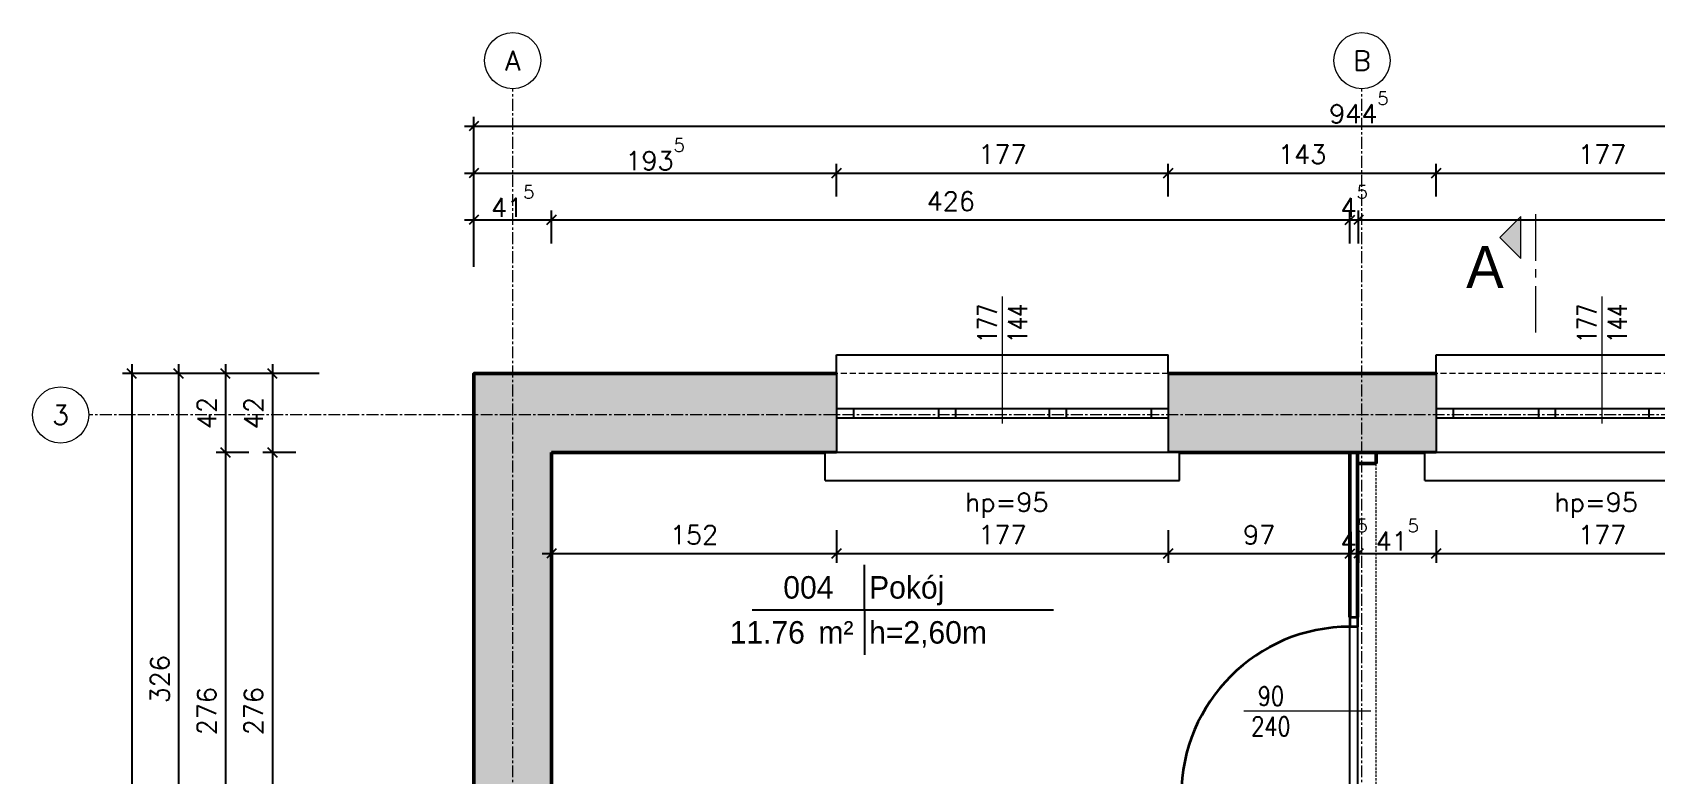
# Model space of a CAD drawing. Header units: centimetres. Extents: x -278 to 5400, y -923 to 511.
# Drawn here: x -278 to 589, y 104 to 500 of the extents above; entities that cross this region are included whole.
import ezdxf
from ezdxf.enums import TextEntityAlignment as Align

# ---------------------------------------------------------------- set-up
doc = ezdxf.new("R2010")
doc.units = ezdxf.units.CM
doc.header["$LTSCALE"] = 0.1
for name, pattern in [('CENTERX2', [101.6, 63.5, -12.7, 12.7, -12.7]), ('HIDDEN', [9.525, 6.35, -3.175]), ('HIDDENX2', [19.05, 12.7, -6.35])]:
    doc.linetypes.add(name, pattern=pattern)
for name, color, linetype, lineweight in [('2DA_DESC', 7, 'Continuous', 9), ('2DA_DIM_5', 7, 'Continuous', 5), ('2DA_DOOR', 7, 'Continuous', 35), ('2DA_HIDDE', 253, 'HIDDEN', 9), ('2DA_OPIS_STOLARKI', 113, 'Continuous', 9), ('2DA_OŚIE', 7, 'Continuous', 0), ('2DA_PARAPET', 153, 'Continuous', 9), ('2DA_POMIESZCZENIA', 7, 'Continuous', 25), ('2DA_WAL_ISTN', 31, 'Continuous', 50), ('2DA_WAL_ISTN_NIEWIDOCZNE', 7, 'HIDDENX2', 9), ('2DA_WIN', 7, 'Continuous', 25), ('CP_DOORON', 253, 'Continuous', 35), ('CP_DOORSILL', 252, 'Continuous', 25), ('CP_TEXTNORM', 7, 'Continuous', 9)]:
    doc.layers.add(name, color=color, linetype=linetype, lineweight=lineweight)
doc.layers.add('2DA_ROOM', color=1, linetype='Continuous', plot=False)
doc.layers.add('_A_AK_hatch_sciany', color=8, linetype='Continuous', lineweight=5, transparency=0.5)
doc.layers.add('CP_UCSSPEC', color=2, linetype='Continuous')
doc.layers.add('CP_WIPEOUT', color=255, linetype='Continuous')
doc.layers.get('CP_UCSSPEC').off()
doc.styles.add('CP_ATTR', font='ROMANS.SHX')
doc.styles.add('CP_ISOTXT', font='cp_isocp.shx')
doc.styles.add('CP_TXT', font='ROMANS.SHX')
doc.dimstyles.new('CP_ADIM_CM_CM_50', dxfattribs={"dimscale": 5, "dimtxt": 3, "dimasz": 1.5, "dimexe": 1.5, "dimexo": 0, "dimgap": 1.5, "dimtad": 1, "dimtxsty": 'CP_TXT', "dimblk": 'OBLIQUE', "dimcen": 2.5, "dimdle": 1.5, "dimadec": 0, "dimazin": 0, "dimtfac": 1, "dimtix": 1, "dimtmove": 2, "dimatfit": 3, "dimfxl": 1, "dimtvp": 1.5, "dimarcsym": 0})

# ---------------------------------------------------------------- blocks, each defined once
blk = doc.blocks.new('cp_ucs2d')
at = {"layer": 'Defpoints'}
blk.add_line((0, 0), (0, 0), dxfattribs=at)
blk.add_point((0, 0), dxfattribs=at)
blk = doc.blocks.new('2arch_d257a240000abn_z5rtxxo')
blk.add_wipeout([(-88.5, 52), (-88.5, 42), (-88.5, 42), (-88.5, 23.5), (-88.5, 23.5), (-88.5, 18.5), (-88.5, 0), (-94.5, 0), (-94.5, -15), (94.5, -15), (94.5, 0), (88.5, 0), (88.5, 18.5), (88.5, 23.5), (88.5, 23.5), (88.5, 42), (88.5, 42), (88.5, 52)]).dxf.layer = 'CP_WIPEOUT'
for p, q in [((-88.5, 42), (-88.5, 52)), ((-88.5, 52), (88.5, 52)), ((88.5, 42), (88.5, 52)), ((-88.5, 42), (-88.5, 23.5)), ((-88.5, 42), (-88.5, 42)), ((88.5, 42), (88.5, 42)), ((88.5, 42), (88.5, 23.5)), ((-88.5, 23.5), (88.5, 23.5)), ((-88.5, 23.5), (-88.5, 18.5)), ((-88.5, 18.5), (88.5, 18.5)), ((-88.5, 18.5), (-88.5, 0)), ((-79.5, 23.5), (-79.5, 18.5)), ((-34, 23.5), (-34, 18.5)), ((-25, 23.5), (-25, 18.5)), ((25, 23.5), (25, 18.5)), ((34, 23.5), (34, 18.5)), ((79.5, 23.5), (79.5, 18.5)), ((88.5, 23.5), (88.5, 18.5)), ((88.5, 18.5), (88.5, 0)), ((-94.5, 0), (-88.5, 0)), ((-94.5, -15), (-94.5, 0)), ((94.5, 0), (88.5, 0)), ((94.5, -15), (94.5, 0)), ((-94.5, -15), (94.5, -15))]:
    blk.add_line(p, q)
at = {"layer": '2DA_HIDDE', "ltscale": 5}
for p, q in [((88.5, 42), (-88.5, 42)), ((-88.5, 0), (88.5, 0))]:
    blk.add_line(p, q, dxfattribs=at)
at = {"layer": 'CP_UCSSPEC'}
blk.add_blockref('cp_ucs2d', (0, 21), dxfattribs=at)
at = {"linetype": 'ByBlock', "style": 'CP_ATTR', "flags": 9}
for tag, p in [('PRICE', (0.95, -0.09)), ('WEIGHT', (0.95, -0.09)), ('ARTICLE', (0.95, -0.09)), ('PRODUCER', (0.95, -0.09)), ('GROUP', (0.95, -0.09)), ('OTHER', (0.96, -0.09)), ('CHARACTER', (0.96, -0.09)), ('ORDER-NO', (0.96, -0.09)), ('PRODUCT-TYPE', (0.96, -0.09)), ('NUMBER', (0.96, -0.09)), ('NAME', (0.96, -0.09))]:
    blk.add_attdef(tag, text='', height=0.00005, dxfattribs=at).set_placement(p, align=Align.MIDDLE_LEFT)
blk = doc.blocks.new('2da_aoz01a')
blk.add_line((0, 1.261), (0, -4.388))
at = {"linetype": 'ByBlock', "style": 'CP_ATTR', "width": 0.8, "flags": 8}
blk.add_attdef('HEIGHT', text='', height=0.85, rotation=270, dxfattribs=at).set_placement((-0.68, -3.183), align=Align.MIDDLE)
blk.add_attdef('WIDTH', text='', height=0.85, rotation=270, dxfattribs=at).set_placement((0.668, -3.183), align=Align.MIDDLE_CENTER)
blk = doc.blocks.new('Parch_d090_205a_5p2hzzv')
at = {"layer": 'CP_DOORON'}
blk.add_line((49, -90), (45, -90), dxfattribs=at)
blk.add_wipeout([(-50, 8), (50, 8), (50, -4), (-50, -4)]).dxf.layer = 'CP_WIPEOUT'
for p, q in [((-50, 4), (-45, 4)), ((-50, 4), (-50, 0)), ((-50, 4), (-50, 0)), ((-50, 0), (-45, 0)), ((-45, 4), (-45, 0)), ((45, 4), (50, 4)), ((45, 4), (45, 0)), ((45, 0), (50, 0)), ((50, 4), (50, 0)), ((50, 4), (50, 0))]:
    blk.add_line(p, q)
for p, q in [((45, 0), (45, -90)), ((49, 0), (49, -90))]:
    blk.add_line(p, q, dxfattribs=at)
blk.add_arc((45, 0), 90, 180, 270, dxfattribs=at)
at = {"layer": 'CP_DOORSILL'}
for p, q in [((-50, 4), (-50, 4)), ((-50, 0), (-50, 0)), ((50, 4), (50, 4)), ((50, 0), (50, 0))]:
    blk.add_line(p, q, dxfattribs=at)
at = {"layer": 'CP_UCSSPEC'}
blk.add_blockref('cp_ucs2d', (0, 2), dxfattribs=at)
at = {"linetype": 'ByBlock', "style": 'CP_ATTR', "flags": 9}
for tag in ['OTHER', 'PRICE', 'WEIGHT', 'CHARACTER', 'ORDER-NO', 'PRODUCT-TYPE', 'ARTICLE', 'PRODUCER', 'NUMBER', 'GROUP', 'NAME']:
    blk.add_attdef(tag, text='', height=0.00005, dxfattribs=at).set_placement((-0.2, -0.02), align=Align.MIDDLE_LEFT)
blk = doc.blocks.new('2da_aoz02a')
blk.add_line((0, -1.261), (0, 4.388))
at = {"linetype": 'ByBlock', "style": 'CP_ATTR', "width": 0.8, "flags": 8}
blk.add_attdef('HEIGHT', text='', height=0.85, rotation=270, dxfattribs=at).set_placement((-0.68, 3.183), align=Align.MIDDLE)
at = {"linetype": 'ByBlock', "style": 'CP_ATTR', "width": 0.8}
blk.add_attdef('WIDTH', text='', height=0.85, rotation=270, dxfattribs=at).set_placement((0.668, 3.183), align=Align.MIDDLE_CENTER)
blk = doc.blocks.new('2da_pok06c_6fduy4')
for p, q in [((0, 0), (0, 2)), ((-5, 0), (8.4, 0)), ((0, 0), (0, -0.5)), ((0, -0.5), (0, -2))]:
    blk.add_line(p, q)
at = {"linetype": 'ByBlock', "style": 'CP_ISOTXT'}
blk.add_attdef('NR', text='', height=1, dxfattribs=at).set_placement((-2.5, 1), align=Align.MIDDLE_CENTER)
blk.add_attdef('NAME', (0.2, 0.5), '', height=1, dxfattribs=at)
at = {"style": 'CP_ISOTXT', "flags": 1}
for tag, p in [('FLOOR_MAT', (-0.97, 0.229)), ('UNIT_AIR_IN', (-0.968, 0.395)), ('MAX_USERS', (-0.966, 0.186)), ('HEATING', (-0.947, 0.289)), ('AIR_IN', (-0.923, 0.346)), ('UNIT_HEATING', (-0.908, 0.46)), ('HEIGHT', (-0.697, 0.297)), ('AIR_OUT', (-0.672, 0.349)), ('TEMP', (-0.612, 0.229)), ('UNIT_AIR_OUT', (-0.607, 0.397)), ('UNIT_MAX_USERS', (-0.58, 0.188)), ('UNIT_LUX', (-0.568, 0.431)), ('UNIT_HEIGHT', (-0.522, 0.455)), ('LUX', (-0.45, 0.3)), ('UNIT_TEMP', (-0.431, 0.229))]:
    blk.add_attdef(tag, p, '', height=0.025, dxfattribs=at)
at = {"linetype": 'ByBlock', "style": 'CP_ISOTXT'}
blk.add_attdef('AREA', text='', height=1, dxfattribs=at).set_placement((-2.655, -1.5), align=Align.RIGHT)
blk.add_attdef('UNIT_AREA', text='', height=1, dxfattribs=at).set_placement((-2.053, -1), align=Align.MIDDLE_LEFT)
for tag, p in [('TEXT02', (0.2, -0.5)), ('TEXT06', (0.2, -0.5)), ('0', (0.7, -0.5))]:
    blk.add_attdef(tag, text='', height=1, dxfattribs=at).set_placement(p, align=Align.TOP_LEFT)
blk = doc.blocks.new('_Oblique')
at = {"color": 0, "linetype": 'ByBlock', "lineweight": -2}
blk.add_line((-0.5, -0.5), (0.5, 0.5), dxfattribs=at)
blk = doc.blocks.new('*D257')
at = {"layer": '2DA_DIM_5', "color": 0, "lineweight": -2}
for p, q in [((-42.5, 425), (-42.5, 455)), ((902, 425), (902, 455)), ((-47.5, 450), (907, 450))]:
    blk.add_line(p, q, dxfattribs=at)
at = {"layer": 'Defpoints', "color": 0}
for p in [(902, 450), (-42.5, 425), (902, 425)]:
    blk.add_point(p, dxfattribs=at)
at = {"layer": '2DA_DIM_5', "color": 0, "lineweight": -2, "xscale": 5, "yscale": 5, "zscale": 5, "rotation": 180}
blk.add_blockref('_Oblique', (-42.5, 450), dxfattribs=at)
at = {"layer": '2DA_DIM_5', "color": 0, "lineweight": -2, "xscale": 5, "yscale": 5, "zscale": 5}
blk.add_blockref('_Oblique', (902, 450), dxfattribs=at)
at = {"layer": '2DA_DIM_5', "color": 0, "insert": (429.75, 460), "char_height": 10, "attachment_point": 5, "style": 'CP_TXT'}
blk.add_mtext('944{\\A1;{\\H0.7x;\\S5^ ;}}', dxfattribs=at)
blk = doc.blocks.new('*D258')
at = {"layer": '2DA_DIM_5', "color": 0, "lineweight": -2}
for p, q in [((-47.5, 425), (156, 425)), ((-42.5, 400), (-42.5, 430)), ((151, 412.5), (151, 430))]:
    blk.add_line(p, q, dxfattribs=at)
at = {"layer": 'Defpoints', "color": 0}
for p in [(151, 425), (151, 412.5), (-42.5, 400)]:
    blk.add_point(p, dxfattribs=at)
at = {"layer": '2DA_DIM_5', "color": 0, "lineweight": -2, "xscale": 5, "yscale": 5, "zscale": 5, "rotation": 180}
blk.add_blockref('_Oblique', (-42.5, 425), dxfattribs=at)
at = {"layer": '2DA_DIM_5', "color": 0, "lineweight": -2, "xscale": 5, "yscale": 5, "zscale": 5}
blk.add_blockref('_Oblique', (151, 425), dxfattribs=at)
at = {"layer": '2DA_DIM_5', "color": 0, "insert": (54.25, 435), "char_height": 10, "attachment_point": 5, "style": 'CP_TXT'}
blk.add_mtext('193{\\A1;{\\H0.7x;\\S5^ ;}}', dxfattribs=at)
blk = doc.blocks.new('*D259')
at = {"layer": '2DA_DIM_5', "color": 0, "lineweight": -2}
for p, q in [((146, 425), (333, 425)), ((151, 412.5), (151, 430)), ((328, 412.5), (328, 430))]:
    blk.add_line(p, q, dxfattribs=at)
at = {"layer": 'Defpoints', "color": 0}
for p in [(328, 425), (151, 412.5), (328, 412.5)]:
    blk.add_point(p, dxfattribs=at)
at = {"layer": '2DA_DIM_5', "color": 0, "lineweight": -2, "xscale": 5, "yscale": 5, "zscale": 5, "rotation": 180}
blk.add_blockref('_Oblique', (151, 425), dxfattribs=at)
at = {"layer": '2DA_DIM_5', "color": 0, "lineweight": -2, "xscale": 5, "yscale": 5, "zscale": 5}
blk.add_blockref('_Oblique', (328, 425), dxfattribs=at)
at = {"layer": '2DA_DIM_5', "color": 0, "insert": (239.5, 435), "char_height": 10, "attachment_point": 5, "style": 'CP_TXT'}
blk.add_mtext('177', dxfattribs=at)
blk = doc.blocks.new('*D260')
at = {"layer": '2DA_DIM_5', "color": 0, "lineweight": -2}
for p, q in [((323, 425), (476, 425)), ((328, 412.5), (328, 430)), ((471, 412.5), (471, 430))]:
    blk.add_line(p, q, dxfattribs=at)
at = {"layer": 'Defpoints', "color": 0}
for p in [(471, 425), (328, 412.5), (471, 412.5)]:
    blk.add_point(p, dxfattribs=at)
at = {"layer": '2DA_DIM_5', "color": 0, "lineweight": -2, "xscale": 5, "yscale": 5, "zscale": 5, "rotation": 180}
blk.add_blockref('_Oblique', (328, 425), dxfattribs=at)
at = {"layer": '2DA_DIM_5', "color": 0, "lineweight": -2, "xscale": 5, "yscale": 5, "zscale": 5}
blk.add_blockref('_Oblique', (471, 425), dxfattribs=at)
at = {"layer": '2DA_DIM_5', "color": 0, "insert": (399.5, 435), "char_height": 10, "attachment_point": 5, "style": 'CP_TXT'}
blk.add_mtext('143', dxfattribs=at)
blk = doc.blocks.new('*D261')
at = {"layer": '2DA_DIM_5', "color": 0, "lineweight": -2}
for p, q in [((466, 425), (653, 425)), ((471, 412.5), (471, 430)), ((648, 412.5), (648, 430))]:
    blk.add_line(p, q, dxfattribs=at)
at = {"layer": 'Defpoints', "color": 0}
for p in [(648, 425), (471, 412.5), (648, 412.5)]:
    blk.add_point(p, dxfattribs=at)
at = {"layer": '2DA_DIM_5', "color": 0, "lineweight": -2, "xscale": 5, "yscale": 5, "zscale": 5, "rotation": 180}
blk.add_blockref('_Oblique', (471, 425), dxfattribs=at)
at = {"layer": '2DA_DIM_5', "color": 0, "lineweight": -2, "xscale": 5, "yscale": 5, "zscale": 5}
blk.add_blockref('_Oblique', (648, 425), dxfattribs=at)
at = {"layer": '2DA_DIM_5', "color": 0, "insert": (559.5, 435), "char_height": 10, "attachment_point": 5, "style": 'CP_TXT'}
blk.add_mtext('177', dxfattribs=at)
blk = doc.blocks.new('*D263')
at = {"layer": '2DA_DIM_5', "color": 0, "lineweight": -2}
for p, q in [((-47.5, 400), (4, 400)), ((-42.5, 375), (-42.5, 405)), ((-1, 387.5), (-1, 405))]:
    blk.add_line(p, q, dxfattribs=at)
at = {"layer": 'Defpoints', "color": 0}
for p in [(-1, 400), (-1, 387.5), (-42.5, 375)]:
    blk.add_point(p, dxfattribs=at)
at = {"layer": '2DA_DIM_5', "color": 0, "lineweight": -2, "xscale": 5, "yscale": 5, "zscale": 5, "rotation": 180}
blk.add_blockref('_Oblique', (-42.5, 400), dxfattribs=at)
at = {"layer": '2DA_DIM_5', "color": 0, "lineweight": -2, "xscale": 5, "yscale": 5, "zscale": 5}
blk.add_blockref('_Oblique', (-1, 400), dxfattribs=at)
at = {"layer": '2DA_DIM_5', "color": 0, "insert": (-21.75, 410), "char_height": 10, "attachment_point": 5, "style": 'CP_TXT'}
blk.add_mtext('41{\\A1;{\\H0.7x;\\S5^ ;}}', dxfattribs=at)
blk = doc.blocks.new('*D264')
at = {"layer": '2DA_DIM_5', "color": 0, "lineweight": -2}
for p, q in [((-6, 400), (430, 400)), ((-1, 387.5), (-1, 405)), ((425, 387.5), (425, 405))]:
    blk.add_line(p, q, dxfattribs=at)
at = {"layer": 'Defpoints', "color": 0}
for p in [(425, 400), (-1, 387.5), (425, 387.5)]:
    blk.add_point(p, dxfattribs=at)
at = {"layer": '2DA_DIM_5', "color": 0, "lineweight": -2, "xscale": 5, "yscale": 5, "zscale": 5, "rotation": 180}
blk.add_blockref('_Oblique', (-1, 400), dxfattribs=at)
at = {"layer": '2DA_DIM_5', "color": 0, "lineweight": -2, "xscale": 5, "yscale": 5, "zscale": 5}
blk.add_blockref('_Oblique', (425, 400), dxfattribs=at)
at = {"layer": '2DA_DIM_5', "color": 0, "insert": (212, 410), "char_height": 10, "attachment_point": 5, "style": 'CP_TXT'}
blk.add_mtext('426', dxfattribs=at)
blk = doc.blocks.new('*D265')
at = {"layer": '2DA_DIM_5', "color": 0, "lineweight": -2}
for p, q in [((420, 400), (434.5, 400)), ((425, 387.5), (425, 405)), ((429.5, 387.5), (429.5, 405))]:
    blk.add_line(p, q, dxfattribs=at)
at = {"layer": 'Defpoints', "color": 0}
for p in [(429.5, 400), (425, 387.5), (429.5, 387.5)]:
    blk.add_point(p, dxfattribs=at)
at = {"layer": '2DA_DIM_5', "color": 0, "lineweight": -2, "xscale": 5, "yscale": 5, "zscale": 5}
blk.add_blockref('_Oblique', (425, 400), dxfattribs=at)
at = {"layer": '2DA_DIM_5', "color": 0, "lineweight": -2, "xscale": 5, "yscale": 5, "zscale": 5, "rotation": 180}
blk.add_blockref('_Oblique', (429.5, 400), dxfattribs=at)
at = {"layer": '2DA_DIM_5', "color": 0, "insert": (427.25, 410), "char_height": 10, "attachment_point": 5, "style": 'CP_TXT'}
blk.add_mtext('4{\\A1;{\\H0.7x;\\S5^ ;}}', dxfattribs=at)
blk = doc.blocks.new('*D266')
at = {"layer": '2DA_DIM_5', "color": 0, "lineweight": -2}
for p, q in [((424.5, 400), (865, 400)), ((429.5, 387.5), (429.5, 405)), ((860, 387.5), (860, 405))]:
    blk.add_line(p, q, dxfattribs=at)
at = {"layer": 'Defpoints', "color": 0}
for p in [(860, 400), (429.5, 387.5), (860, 387.5)]:
    blk.add_point(p, dxfattribs=at)
at = {"layer": '2DA_DIM_5', "color": 0, "lineweight": -2, "xscale": 5, "yscale": 5, "zscale": 5, "rotation": 180}
blk.add_blockref('_Oblique', (429.5, 400), dxfattribs=at)
at = {"layer": '2DA_DIM_5', "color": 0, "lineweight": -2, "xscale": 5, "yscale": 5, "zscale": 5}
blk.add_blockref('_Oblique', (860, 400), dxfattribs=at)
at = {"layer": '2DA_DIM_5', "color": 0, "insert": (644.75, 410), "char_height": 10, "attachment_point": 5, "style": 'CP_TXT'}
blk.add_mtext('430{\\A1;{\\H0.7x;\\S5^ ;}}', dxfattribs=at)
blk = doc.blocks.new('*D268')
at = {"layer": '2DA_DIM_5', "color": 0, "lineweight": -2}
for p, q in [((-1, 247), (-1, 217)), ((151, 234.5), (151, 217)), ((-6, 222), (156, 222))]:
    blk.add_line(p, q, dxfattribs=at)
at = {"layer": 'Defpoints', "color": 0}
for p in [(-1, 247), (151, 234.5), (151, 222)]:
    blk.add_point(p, dxfattribs=at)
at = {"layer": '2DA_DIM_5', "color": 0, "lineweight": -2, "xscale": 5, "yscale": 5, "zscale": 5, "rotation": 180}
blk.add_blockref('_Oblique', (-1, 222), dxfattribs=at)
at = {"layer": '2DA_DIM_5', "color": 0, "lineweight": -2, "xscale": 5, "yscale": 5, "zscale": 5}
blk.add_blockref('_Oblique', (151, 222), dxfattribs=at)
at = {"layer": '2DA_DIM_5', "color": 0, "insert": (75, 232), "char_height": 10, "attachment_point": 5, "style": 'CP_TXT'}
blk.add_mtext('152', dxfattribs=at)
blk = doc.blocks.new('*D269')
at = {"layer": '2DA_DIM_5', "color": 0, "lineweight": -2}
for p, q in [((151, 234.5), (151, 217)), ((328, 234.5), (328, 217)), ((146, 222), (333, 222))]:
    blk.add_line(p, q, dxfattribs=at)
at = {"layer": 'Defpoints', "color": 0}
for p in [(151, 234.5), (328, 234.5), (328, 222)]:
    blk.add_point(p, dxfattribs=at)
at = {"layer": '2DA_DIM_5', "color": 0, "lineweight": -2, "xscale": 5, "yscale": 5, "zscale": 5, "rotation": 180}
blk.add_blockref('_Oblique', (151, 222), dxfattribs=at)
at = {"layer": '2DA_DIM_5', "color": 0, "lineweight": -2, "xscale": 5, "yscale": 5, "zscale": 5}
blk.add_blockref('_Oblique', (328, 222), dxfattribs=at)
at = {"layer": '2DA_DIM_5', "color": 0, "insert": (239.5, 232), "char_height": 10, "attachment_point": 5, "style": 'CP_TXT'}
blk.add_mtext('177', dxfattribs=at)
blk = doc.blocks.new('*D270')
at = {"layer": '2DA_DIM_5', "color": 0, "lineweight": -2}
for p, q in [((328, 234.5), (328, 217)), ((425, 234.5), (425, 217)), ((323, 222), (430, 222))]:
    blk.add_line(p, q, dxfattribs=at)
at = {"layer": 'Defpoints', "color": 0}
for p in [(328, 234.5), (425, 234.5), (425, 222)]:
    blk.add_point(p, dxfattribs=at)
at = {"layer": '2DA_DIM_5', "color": 0, "lineweight": -2, "xscale": 5, "yscale": 5, "zscale": 5, "rotation": 180}
blk.add_blockref('_Oblique', (328, 222), dxfattribs=at)
at = {"layer": '2DA_DIM_5', "color": 0, "lineweight": -2, "xscale": 5, "yscale": 5, "zscale": 5}
blk.add_blockref('_Oblique', (425, 222), dxfattribs=at)
at = {"layer": '2DA_DIM_5', "color": 0, "insert": (376.5, 232), "char_height": 10, "attachment_point": 5, "style": 'CP_TXT'}
blk.add_mtext('97', dxfattribs=at)
blk = doc.blocks.new('*D271')
at = {"layer": '2DA_DIM_5', "color": 0, "lineweight": -2}
for p, q in [((425, 234.5), (425, 217)), ((429.5, 234.5), (429.5, 217)), ((420, 222), (434.5, 222))]:
    blk.add_line(p, q, dxfattribs=at)
at = {"layer": 'Defpoints', "color": 0}
for p in [(425, 234.5), (429.5, 234.5), (429.5, 222)]:
    blk.add_point(p, dxfattribs=at)
at = {"layer": '2DA_DIM_5', "color": 0, "lineweight": -2, "xscale": 5, "yscale": 5, "zscale": 5}
blk.add_blockref('_Oblique', (425, 222), dxfattribs=at)
at = {"layer": '2DA_DIM_5', "color": 0, "lineweight": -2, "xscale": 5, "yscale": 5, "zscale": 5, "rotation": 180}
blk.add_blockref('_Oblique', (429.5, 222), dxfattribs=at)
at = {"layer": '2DA_DIM_5', "color": 0, "insert": (427.25, 232), "char_height": 10, "attachment_point": 5, "style": 'CP_TXT'}
blk.add_mtext('4{\\A1;{\\H0.7x;\\S5^ ;}}', dxfattribs=at)
blk = doc.blocks.new('*D272')
at = {"layer": '2DA_DIM_5', "color": 0, "lineweight": -2}
for p, q in [((429.5, 234.5), (429.5, 217)), ((471, 234.5), (471, 217)), ((424.5, 222), (476, 222))]:
    blk.add_line(p, q, dxfattribs=at)
at = {"layer": 'Defpoints', "color": 0}
for p in [(429.5, 234.5), (471, 234.5), (471, 222)]:
    blk.add_point(p, dxfattribs=at)
at = {"layer": '2DA_DIM_5', "color": 0, "lineweight": -2, "xscale": 5, "yscale": 5, "zscale": 5, "rotation": 180}
blk.add_blockref('_Oblique', (429.5, 222), dxfattribs=at)
at = {"layer": '2DA_DIM_5', "color": 0, "lineweight": -2, "xscale": 5, "yscale": 5, "zscale": 5}
blk.add_blockref('_Oblique', (471, 222), dxfattribs=at)
at = {"layer": '2DA_DIM_5', "color": 0, "insert": (450.25, 232), "char_height": 10, "attachment_point": 5, "style": 'CP_TXT'}
blk.add_mtext('41{\\A1;{\\H0.7x;\\S5^ ;}}', dxfattribs=at)
blk = doc.blocks.new('*D273')
at = {"layer": '2DA_DIM_5', "color": 0, "lineweight": -2}
for p, q in [((471, 234.5), (471, 217)), ((648, 234.5), (648, 217)), ((466, 222), (653, 222))]:
    blk.add_line(p, q, dxfattribs=at)
at = {"layer": 'Defpoints', "color": 0}
for p in [(471, 234.5), (648, 234.5), (648, 222)]:
    blk.add_point(p, dxfattribs=at)
at = {"layer": '2DA_DIM_5', "color": 0, "lineweight": -2, "xscale": 5, "yscale": 5, "zscale": 5, "rotation": 180}
blk.add_blockref('_Oblique', (471, 222), dxfattribs=at)
at = {"layer": '2DA_DIM_5', "color": 0, "lineweight": -2, "xscale": 5, "yscale": 5, "zscale": 5}
blk.add_blockref('_Oblique', (648, 222), dxfattribs=at)
at = {"layer": '2DA_DIM_5', "color": 0, "insert": (559.5, 232), "char_height": 10, "attachment_point": 5, "style": 'CP_TXT'}
blk.add_mtext('177', dxfattribs=at)
blk = doc.blocks.new('*D282')
at = {"layer": '2DA_DIM_5', "color": 0, "lineweight": -2}
for p, q in [((-225, 323), (-225, -341)), ((-200, 318), (-230, 318)), ((-200, -336), (-230, -336))]:
    blk.add_line(p, q, dxfattribs=at)
at = {"layer": 'Defpoints', "color": 0}
for p in [(-200, 318), (-225, -336), (-200, -336)]:
    blk.add_point(p, dxfattribs=at)
at = {"layer": '2DA_DIM_5', "color": 0, "lineweight": -2, "xscale": 5, "yscale": 5, "zscale": 5}
for p, rotation in [((-225, 318), 90), ((-225, -336), 270)]:
    blk.add_blockref('_Oblique', p, dxfattribs=dict(at, rotation=rotation))
at = {"layer": '2DA_DIM_5', "color": 0, "insert": (-235, -9), "char_height": 10, "attachment_point": 5, "rotation": 90, "style": 'CP_TXT'}
blk.add_mtext('654', dxfattribs=at)
blk = doc.blocks.new('*D283')
at = {"layer": '2DA_DIM_5', "color": 0, "lineweight": -2}
for p, q in [((-200, 323), (-200, -13.05)), ((-175, 318), (-205, 318)), ((-187.5, -8.05), (-205, -8.05))]:
    blk.add_line(p, q, dxfattribs=at)
at = {"layer": 'Defpoints', "color": 0}
for p in [(-175, 318), (-200, -8.05), (-187.5, -8.05)]:
    blk.add_point(p, dxfattribs=at)
at = {"layer": '2DA_DIM_5', "color": 0, "lineweight": -2, "xscale": 5, "yscale": 5, "zscale": 5}
for p, rotation in [((-200, 318), 90), ((-200, -8.05), 270)]:
    blk.add_blockref('_Oblique', p, dxfattribs=dict(at, rotation=rotation))
at = {"layer": '2DA_DIM_5', "color": 0, "insert": (-210, 154.975), "char_height": 10, "attachment_point": 5, "rotation": 90, "style": 'CP_TXT'}
blk.add_mtext('326', dxfattribs=at)
blk = doc.blocks.new('*D286')
at = {"layer": '2DA_DIM_5', "color": 0, "lineweight": -2}
for p, q in [((-175, 323), (-175, 271)), ((-150, 318), (-180, 318)), ((-162.5, 276), (-180, 276))]:
    blk.add_line(p, q, dxfattribs=at)
at = {"layer": 'Defpoints', "color": 0}
for p in [(-150, 318), (-175, 276), (-162.5, 276)]:
    blk.add_point(p, dxfattribs=at)
at = {"layer": '2DA_DIM_5', "color": 0, "lineweight": -2, "xscale": 5, "yscale": 5, "zscale": 5}
for p, rotation in [((-175, 318), 90), ((-175, 276), 270)]:
    blk.add_blockref('_Oblique', p, dxfattribs=dict(at, rotation=rotation))
at = {"layer": '2DA_DIM_5', "color": 0, "insert": (-185, 297), "char_height": 10, "attachment_point": 5, "rotation": 90, "style": 'CP_TXT'}
blk.add_mtext('42', dxfattribs=at)
blk = doc.blocks.new('*D287')
at = {"layer": '2DA_DIM_5', "color": 0, "lineweight": -2}
for p, q in [((-175, 281), (-175, -5)), ((-162.5, 276), (-180, 276)), ((-162.5, 0), (-180, 0))]:
    blk.add_line(p, q, dxfattribs=at)
at = {"layer": 'Defpoints', "color": 0}
for p in [(-162.5, 276), (-175, 0), (-162.5, 0)]:
    blk.add_point(p, dxfattribs=at)
at = {"layer": '2DA_DIM_5', "color": 0, "lineweight": -2, "xscale": 5, "yscale": 5, "zscale": 5}
for p, rotation in [((-175, 276), 90), ((-175, 0), 270)]:
    blk.add_blockref('_Oblique', p, dxfattribs=dict(at, rotation=rotation))
at = {"layer": '2DA_DIM_5', "color": 0, "insert": (-185, 138), "char_height": 10, "attachment_point": 5, "rotation": 90, "style": 'CP_TXT'}
blk.add_mtext('276', dxfattribs=at)
blk = doc.blocks.new('*D291')
at = {"layer": '2DA_DIM_5', "color": 0, "lineweight": -2}
for p, q in [((-150, 323), (-150, 271)), ((-125, 318), (-155, 318)), ((-137.5, 276), (-155, 276))]:
    blk.add_line(p, q, dxfattribs=at)
at = {"layer": 'Defpoints', "color": 0}
for p in [(-125, 318), (-150, 276), (-137.5, 276)]:
    blk.add_point(p, dxfattribs=at)
at = {"layer": '2DA_DIM_5', "color": 0, "lineweight": -2, "xscale": 5, "yscale": 5, "zscale": 5}
for p, rotation in [((-150, 318), 90), ((-150, 276), 270)]:
    blk.add_blockref('_Oblique', p, dxfattribs=dict(at, rotation=rotation))
at = {"layer": '2DA_DIM_5', "color": 0, "insert": (-160, 297), "char_height": 10, "attachment_point": 5, "rotation": 90, "style": 'CP_TXT'}
blk.add_mtext('42', dxfattribs=at)
blk = doc.blocks.new('*D292')
at = {"layer": '2DA_DIM_5', "color": 0, "lineweight": -2}
for p, q in [((-150, 281), (-150, -5)), ((-137.5, 276), (-155, 276)), ((-137.5, 0), (-155, 0))]:
    blk.add_line(p, q, dxfattribs=at)
at = {"layer": 'Defpoints', "color": 0}
for p in [(-137.5, 276), (-150, 0), (-137.5, 0)]:
    blk.add_point(p, dxfattribs=at)
at = {"layer": '2DA_DIM_5', "color": 0, "lineweight": -2, "xscale": 5, "yscale": 5, "zscale": 5}
for p, rotation in [((-150, 276), 90), ((-150, 0), 270)]:
    blk.add_blockref('_Oblique', p, dxfattribs=dict(at, rotation=rotation))
at = {"layer": '2DA_DIM_5', "color": 0, "insert": (-160, 138), "char_height": 10, "attachment_point": 5, "rotation": 90, "style": 'CP_TXT'}
blk.add_mtext('276', dxfattribs=at)
blk = doc.blocks.new('CPHS_200')
blk.add_circle((0, 0), 1)
at = {"style": 'CP_ATTR', "flags": 12}
blk.add_attdef('VAL', text='', height=0.7, dxfattribs=at).set_placement((0, 0), align=Align.MIDDLE)
at = {"linetype": 'ByBlock', "style": 'CP_ATTR', "flags": 9}
for tag, p in [('NAME', (-0.092, -0.018)), ('GROUP', (-0.092, -0.018)), ('NUMBER', (-0.092, -0.019)), ('PRODUCER', (-0.092, -0.018)), ('ARTICLE', (-0.092, -0.018)), ('CHARACTER', (-0.092, -0.018)), ('PN', (-0.092, -0.018)), ('TEMPERATURE', (-0.092, -0.018)), ('FLOW', (-0.092, -0.018)), ('VOLTAGE', (-0.092, -0.019)), ('WEIGHT', (-0.092, -0.018)), ('OTHER', (-0.092, -0.018)), ('PRODUCT-TYPE', (-0.092, -0.019)), ('ORDER-NO', (-0.092, -0.019)), ('POWER', (-0.092, -0.019)), ('DN', (-0.091, -0.019))]:
    blk.add_attdef(tag, text='', height=0.00005, dxfattribs=at).set_placement(p, align=Align.MIDDLE_LEFT)
blk = doc.blocks.new('2dcpar_pr_13_z5')
blk.add_hatch(color=256).paths.add_polyline_path([(-1.75, 0.35), (-2.25, 0.85), (-2.75, 0.35)])
for p, q in [((-2.25, 0.85), (-2.75, 0.35)), ((-2.25, 0.85), (-1.75, 0.35)), ((-2.8, 0), (-1.7, 0)), ((-1.75, 0.35), (-2.75, 0.35)), ((-1.5, 0), (-1.3, 0)), ((-1.1, 0), (0, 0))]:
    blk.add_line(p, q)
at = {"layer": 'CP_TEXTNORM', "linetype": 'ByBlock', "style": 'CP_ISOTXT', "flags": 8}
blk.add_attdef('SECT_MARK1', text='', height=1, dxfattribs=at).set_placement((-2.25, 1.2), align=Align.BOTTOM_CENTER)
blk = doc.blocks.new('A$C6728AE7A')
at = {"layer": '2DA_OŚIE', "linetype": 'CENTERX2'}
for p, q in [((-21.75, -893), (-21.75, 470)), ((431.4, -893), (431.4, 470)), ((1014, 296), (-248, 296))]:
    blk.add_line(p, q, dxfattribs=at)
at = {"layer": '2DA_DESC'}
ref = blk.add_blockref('2dcpar_pr_13_z5', (524, 340), dxfattribs=dict(at, xscale=-22.5, yscale=22.5, zscale=22.5, rotation=90))
ref.add_attrib('SECT_MARK1', 'A', dxfattribs={"layer": 'CP_TEXTNORM', "linetype": 'ByBlock', "height": 22.5, "style": 'CP_ISOTXT', "flags": 8}).set_placement((497, 356.88), align=Align.BOTTOM_CENTER)
at = {"layer": '2DA_OŚIE', "xscale": 15, "yscale": 15, "zscale": 15}
for p, values in [((-21.75, 485), {'VAL': 'A'}), ((431.4, 485), {'VAL': 'B'}), ((-263, 296), {'VAL': '3'})]:
    blk.add_blockref('CPHS_200', p, dxfattribs=at).add_auto_attribs(values)

msp = doc.modelspace()

# ---------------------------------------------------------------- hatches: boundary and pattern name
at = {"layer": '_A_AK_hatch_sciany'}
h = msp.add_hatch(color=256, dxfattribs=at)
h.paths.add_polyline_path([(291.5, -144), (301, -144), (301, -42), (301, -18), (301, -14), (301, -9.5), (301, 0), (180.5, 0), (180.5, -14.5), (180.5, -28.5), (166.5, -28.5), (166.5, -14.5), (166.5, 0), (154.5, 0), (154.5, -14.5), (154.5, -28.5), (140.5, -28.5), (140.5, -14.5), (140.5, 0), (132, 0), (-1, 0), (-1, 276), (145, 276), (151, 276), (151, 294.5), (151, 299.5), (151, 318), (-42.5, 318), (-42.5, -8.05), (-28, -8.05), (-28, -14.05), (-1, -14.05), (132, -14.05), (132, -43), (192.5, -43), (192.5, -28.5), (192.5, -14.5), (206.5, -14.5), (206.5, -28.5), (206.5, -43), (287, -43), (287, -144)])
h.paths.add_polyline_path([(232.5, -28.5), (218.5, -28.5), (218.5, -14.5), (232.5, -14.5)], flags=16)
h.paths.add_polyline_path([(258.5, -28.5), (244.5, -28.5), (244.5, -14.5), (258.5, -14.5)], flags=16)
h.paths.add_polyline_path([(328, 276), (334, 276), (465, 276), (471, 276), (471, 294.5), (471, 299.5), (471, 318), (328, 318), (328, 299.5), (328, 294.5)])
h.paths.add_polyline_path([(762.499, -318), (762.499, -336), (902, -336), (902, 318), (648, 318), (648, 299.5), (648, 294.5), (648, 276), (654, 276), (860, 276), (860, 0), (528.983, 0), (528.983, -9.5), (528.983, -14), (557.999, -14), (557.999, -64), (567.499, -64), (571.999, -64), (571.999, -14), (860, -14), (860, -295), (768.499, -295), (762.499, -295), (762.499, -313)])
h.paths.add_polyline_path([(873, 80.147), (873, 94.147), (887, 94.147), (887, 80.147)], flags=16)
h.paths.add_polyline_path([(873, -107.853), (873, -93.853), (887, -93.853), (887, -107.853)], flags=16)

# ---------------------------------------------------------------- linework, layer by layer
at = {"layer": '2DA_WAL_ISTN'}
for p, q in [((860, 276), (-1, 276)), ((-1, 276), (-1, 0)), ((425, 276), (425, 0)), ((429, 276), (429, 0)), ((429, 270), (439, 270)), ((439, 276), (439, 270))]:
    msp.add_line(p, q, dxfattribs=at)
msp.add_lwpolyline([(902, 318), (-42.5, 318), (-42.5, -336), (902, -336)], close=True, dxfattribs=at)
at = {"layer": '2DA_WAL_ISTN_NIEWIDOCZNE'}
msp.add_line((439, 0), (439, 276), dxfattribs=at)

# ---------------------------------------------------------------- block references
at = {"layer": '2DA_POMIESZCZENIA', "xscale": 12, "yscale": 12, "zscale": 12}
msp.add_blockref('2da_pok06c_6fduy4', (166, 192), dxfattribs=at).add_auto_attribs({'AREA': '11.76', 'NR': '004', 'NAME': 'Pokój', 'UNIT_AREA': 'm²', 'TEXT06': 'h=2,60m'})

# ---------------------------------------------------------------- texts
at = {"layer": '2DA_PARAPET', "style": 'CP_TXT'}
for p in [(219.549, 244.388), (534.049, 244.388)]:
    msp.add_text('hp=95', height=10, dxfattribs=at).set_placement(p)

# ---------------------------------------------------------------- dimensions: what is measured, and where the dimension line sits
at = {"layer": '2DA_DIM_5'}
for base, p1, p2, text, picture, middle in [((902, 450), (-42.5, 425), (902, 425), '944{\\A1;{\\H0.7x;\\S5^ ;}}', '*D257', (429.75, 460)), ((151, 425), (-42.5, 400), (151, 412.5), '193{\\A1;{\\H0.7x;\\S5^ ;}}', '*D258', (54.25, 435)), ((328, 425), (151, 412.5), (328, 412.5), '177', '*D259', (239.5, 435)), ((471, 425), (328, 412.5), (471, 412.5), '143', '*D260', (399.5, 435)), ((648, 425), (471, 412.5), (648, 412.5), '177', '*D261', (559.5, 435)), ((-1, 400), (-42.5, 375), (-1, 387.5), '41{\\A1;{\\H0.7x;\\S5^ ;}}', '*D263', (-21.75, 410)), ((425, 400), (-1, 387.5), (425, 387.5), '426', '*D264', (212, 410)), ((429.5, 400), (425, 387.5), (429.5, 387.5), '4{\\A1;{\\H0.7x;\\S5^ ;}}', '*D265', (427.25, 410)), ((860, 400), (429.5, 387.5), (860, 387.5), '430{\\A1;{\\H0.7x;\\S5^ ;}}', '*D266', (644.75, 410)), ((151, 222), (-1, 247), (151, 234.5), '152', '*D268', (75, 232)), ((328, 222), (151, 234.5), (328, 234.5), '177', '*D269', (239.5, 232)), ((425, 222), (328, 234.5), (425, 234.5), '97', '*D270', (376.5, 232)), ((429.5, 222), (425, 234.5), (429.5, 234.5), '4{\\A1;{\\H0.7x;\\S5^ ;}}', '*D271', (427.25, 232)), ((471, 222), (429.5, 234.5), (471, 234.5), '41{\\A1;{\\H0.7x;\\S5^ ;}}', '*D272', (450.25, 232)), ((648, 222), (471, 234.5), (648, 234.5), '177', '*D273', (559.5, 232))]:
    dim = msp.add_linear_dim(base=base, p1=p1, p2=p2, text=text, dimstyle='CP_ADIM_CM_CM_50', override={"dimtxt": 2, "dimasz": 1, "dimexe": 1, "dimgap": 1, "dimdle": 1, "dimtvp": 1}, dxfattribs=at)
    dim.commit()
    dim.dimension.update_dxf_attribs({"geometry": picture, "text_midpoint": middle})
for base, p1, p2, text, picture, middle in [((-225, -336), (-200, 318), (-200, -336), '654', '*D282', (-235, -9)), ((-200, -8.05), (-175, 318), (-187.5, -8.05), '326', '*D283', (-210, 154.975)), ((-175, 276), (-150, 318), (-162.5, 276), '42', '*D286', (-185, 297)), ((-150, 276), (-125, 318), (-137.5, 276), '42', '*D291', (-160, 297)), ((-175, 0), (-162.5, 276), (-162.5, 0), '276', '*D287', (-185, 138)), ((-150, 0), (-137.5, 276), (-137.5, 0), '276', '*D292', (-160, 138))]:
    dim = msp.add_linear_dim(base=base, p1=p1, p2=p2, angle=90, text=text, dimstyle='CP_ADIM_CM_CM_50', override={"dimtxt": 2, "dimasz": 1, "dimexe": 1, "dimgap": 1, "dimdle": 1, "dimtvp": 1}, dxfattribs=at)
    dim.commit()
    dim.dimension.update_dxf_attribs({"geometry": picture, "text_midpoint": middle})

# ---------------------------------------------------------------- next in the draw order: block references
at = {"layer": '2DA_DOOR', "rotation": 270}
msp.add_blockref('Parch_d090_205a_5p2hzzv', (425, 138), dxfattribs=at)
at = {"layer": '2DA_WIN'}
for p in [(239.5, 276), (559.5, 276)]:
    msp.add_blockref('2arch_d257a240000abn_z5rtxxo', p, dxfattribs=at)

# ---------------------------------------------------------------- next in the draw order: linework, layer by layer
at = {"layer": '2DA_ROOM'}
for points in [[(425, 0), (425, 276), (-1, 276), (-1, 0), (132, 0), (301, 0)], [(439, 6), (439, 0), (860, 0), (860, 276), (439, 276), (439, 270), (429, 270), (429, 6)]]:
    msp.add_lwpolyline(points, close=True, dxfattribs=at)

# ---------------------------------------------------------------- next in the draw order: block references
at = {"layer": '2DA_OPIS_STOLARKI', "xscale": 12, "yscale": 12, "zscale": 12}
for name, p, rotation, values in [('2da_aoz01a', (239.5, 306.595), 180, {'HEIGHT': '144', 'WIDTH': '177'}), ('2da_aoz01a', (559.5, 306.595), 180, {'HEIGHT': '144', 'WIDTH': '177'}), ('2da_aoz02a', (421, 138), 90, {'WIDTH': '90', 'HEIGHT': '240'})]:
    msp.add_blockref(name, p, dxfattribs=dict(at, rotation=rotation)).add_auto_attribs(values)
at = {"layer": '2DA_OŚIE'}
msp.add_blockref('A$C6728AE7A', (0, 0), dxfattribs=at)

doc.saveas('drawing.dxf')
